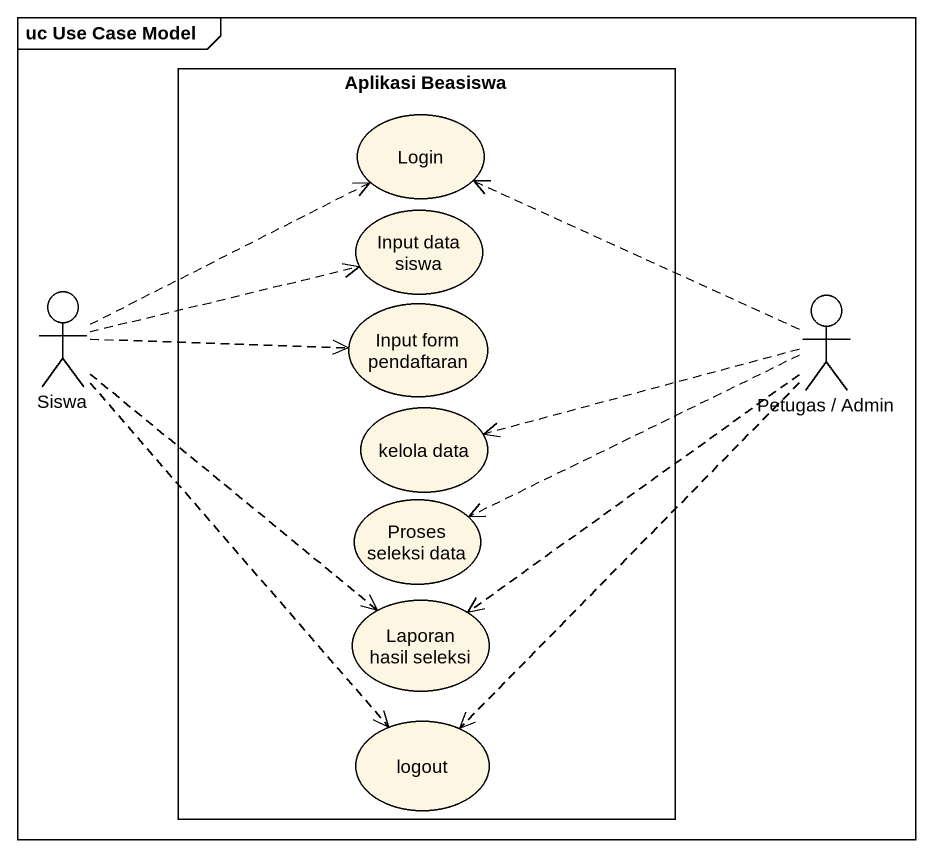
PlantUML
@startuml
mainframe uc Use Case Model
rectangle "Aplikasi Beasiswa" as Aplikasi_Beasiswa {
  usecase Login
  usecase "Input data siswa" as Input_data_siswa
  usecase "Input form pendaftaran" as Input_form_pendaftaran
  usecase "kelola data" as kelola_data
  usecase "Proses seleksi data" as Proses_seleksi_data
  usecase "Laporan hasil seleksi" as Laporan_hasil_seleksi
  usecase logout
}
actor Siswa
actor "Petugas / Admin" as Petugas_Admin
Siswa .right.> Login
Siswa .right.> Input_data_siswa
Siswa .right.> Input_form_pendaftaran
Siswa ..> Laporan_hasil_seleksi
Siswa ..> logout
Petugas_Admin .left.> Login
Petugas_Admin .left.> kelola_data
Petugas_Admin .left.> Proses_seleksi_data
Petugas_Admin ..> Laporan_hasil_seleksi
Petugas_Admin ..> logout
@enduml
